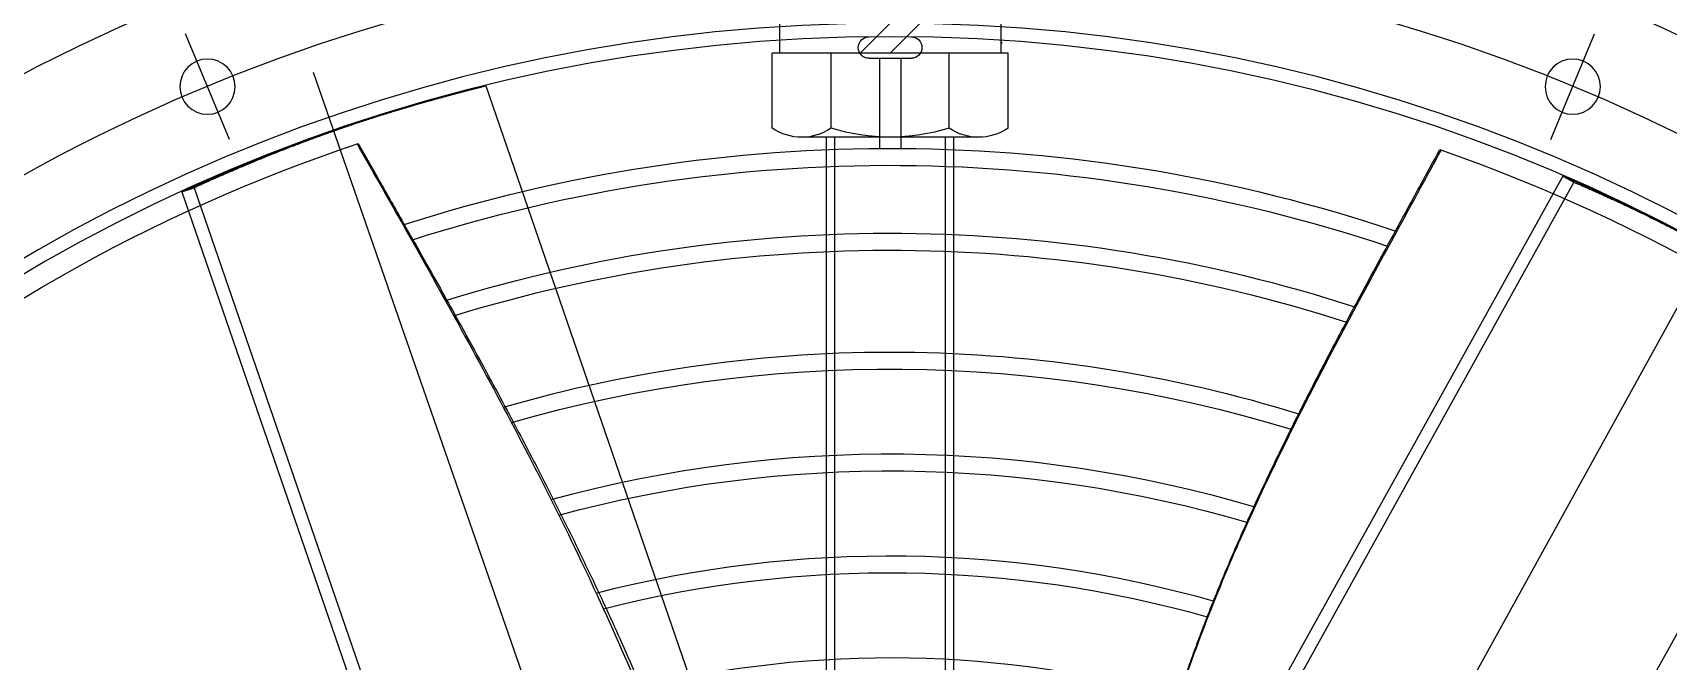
# Model space of a CAD drawing. Header units: millimetres. Extents: x 89450 to 753248, y -530175 to 1209785.
# Drawn here: x 97339.3 to 97724.5, y -93133.8 to -92985.7 of the extents above; entities that cross this region are included whole.
import ezdxf

# ---------------------------------------------------------------- set-up
doc = ezdxf.new("R2010")
doc.units = ezdxf.units.MM
doc.header["$LTSCALE"] = 150
doc.linetypes.add('CENTER', pattern=[50.8, 31.75, -6.35, 6.35, -6.35])
doc.linetypes.add('DIVIDEX2', pattern=[63.5, 25.4, -12.7, 0, -12.7, 0, -12.7])
doc.layers.add('------00 Load Bank', color=3, linetype='Continuous')

# ---------------------------------------------------------------- blocks, each defined once
blk = doc.blocks.new('A$C02650c35')
at = {"color": 0, "linetype": 'Continuous', "lineweight": 25}
for p, q in [((852.99, 767.31), (650.52, 655.07)), ((888.03, 703.5), (685.38, 591.17)), ((889.48, 700.88), (888.03, 703.5)), ((889.48, 700.88), (686.84, 588.55)), ((910.7, 447.32), (691.82, 522.69)), ((885.76, 375.76), (666.69, 451.19)), ((886.73, 378.59), (667.66, 454.02)), ((899.99, 411.12), (900.85, 413.62)), ((900.85, 413.62), (900.87, 413.67)), ((885.76, 375.76), (886.73, 378.59))]:
    blk.add_line(p, q, dxfattribs=at)
at = {"color": 0, "linetype": 'DIVIDEX2', "ltscale": 0.5}
for p, q in [((885.33, 742.6), (659.2, 617.89)), ((913.94, 406.66), (669.98, 491.32))]:
    blk.add_line(p, q, dxfattribs=at)
at = {"color": 0, "linetype": 'CENTER'}
for p, q in [((898.06, 698.06), (923, 708.39)), ((898.06, 386.94), (923, 376.61))]:
    blk.add_line(p, q, dxfattribs=at)
at = {"color": 0}
for p, q in [((900.76, 570.28), (918.42, 570.28)), ((900.76, 570.28), (918.42, 570.28)), ((918.42, 570.28), (918.42, 514.72)), ((925.5, 568.54), (918.42, 568.54)), ((925.5, 568.54), (918.42, 568.54)), ((898.61, 563.33), (898.61, 521.67)), ((898.61, 563.33), (898.61, 521.67)), ((709.12, 557.5), (898.61, 557.5)), ((709.12, 555.5), (898.61, 555.5)), ((900.76, 556.39), (918.42, 556.39)), ((900.76, 556.39), (918.42, 556.39)), ((925.5, 549.58), (918.42, 542.5)), ((925.5, 549.58), (918.42, 542.5)), ((917.23, 545), (895.99, 545)), ((917.23, 540), (895.99, 540)), ((925.5, 542.5), (918.42, 535.42)), ((925.5, 542.5), (918.42, 535.42)), ((709.12, 529.5), (898.61, 529.5)), ((900.76, 528.61), (918.42, 528.61)), ((900.76, 528.61), (918.42, 528.61)), ((709.12, 527.5), (898.61, 527.5)), ((925.5, 516.46), (918.42, 516.46)), ((900.76, 514.72), (918.42, 514.72))]:
    blk.add_line(p, q, dxfattribs=at)
at = {"color": 0, "linetype": 'Continuous'}
for p, q in [((917.23, 537.5), (917.23, 547.5)), ((919.73, 550), (919.77, 550)), ((919.77, 535), (919.73, 535))]:
    blk.add_line(p, q, dxfattribs=at)
at = {"color": 0}
for centre, radius in [((522.5, 542.5), 441), ((522.5, 542.5), 403), ((522.5, 542.5), 399.8), ((910.53, 703.23), 6.5), ((910.53, 703.23), 6.5), ((910.53, 381.77), 6.5), ((910.53, 381.77), 6.5)]:
    blk.add_circle(centre, radius, dxfattribs=at)
at = {"color": 0, "linetype": 'CENTER'}
blk.add_circle((522.5, 542.5), 420, dxfattribs=at)
blk.add_circle((522.5, 542.5), 420, dxfattribs=at)
at = {"color": 0}
for centre, radius, start, end in [((522.5, 542.5), 395, 19.1258, 41.5122), ((522.5, 542.5), 369.5, 342.2436, 18.5201), ((522.5, 542.5), 373.5, 342.1171, 18.6292), ((522.5, 542.5), 353.5, 342.8241, 18.0662), ((522.5, 542.5), 353.5, 342.8241, 18.0662), ((522.5, 542.5), 349.5, 342.9044, 17.9495), ((522.5, 542.5), 321.5, 343.8985, 17.1218), ((522.5, 542.5), 325.5, 343.7524, 17.2394), ((522.5, 542.5), 301.5, 344.6444, 16.5541), ((522.5, 542.5), 297.5, 344.7958, 16.4472), ((522.5, 542.5), 273.5, 345.7065, 15.8843), ((522.5, 542.5), 277.5, 345.5549, 15.9667), ((522.5, 542.5), 253.5, 346.465, 15.5604), ((910.91, 563.33), 12.3, 145.6158, 214.3842), ((910.91, 563.33), 12.3, 145.6158, 214.3842), ((944.58, 542.5), 45.96, 162.412, 197.588), ((944.58, 542.5), 45.96, 162.412, 197.588), ((910.91, 521.67), 12.3, 145.6158, 214.3842), ((522.5, 542.5), 395, 319.1258, 341.5122)]:
    blk.add_arc(centre, radius, start, end, dxfattribs=at)
at = {"color": 0, "linetype": 'Continuous'}
for centre, start, end in [((919.73, 547.5), 90, 180), ((919.77, 547.5), 0.7211, 90), ((919.73, 537.5), 180, 270), ((919.77, 537.5), 270, 359.2789)]:
    blk.add_arc(centre, 2.5, start, end, dxfattribs=at)
at = {"color": 0, "linetype": 'Continuous', "lineweight": 25}
for points, knots in [([(818.28, 804.3), (815.39, 802.6), (809.22, 799), (800.15, 793.68), (791.45, 788.55), (783.85, 784.04), (777.37, 780.16), (769.58, 775.46), (760.06, 769.63), (747.64, 761.86), (734.39, 753.31), (720.42, 743.91), (706.09, 733.81), (691.23, 722.8), (678.95, 713.32), (669.63, 705.96), (663.64, 701.18), (658.2, 696.79), (653.6, 693.06), (649.52, 689.73), (645.5, 686.44), (641, 682.74), (635.9, 678.54), (630.35, 673.95), (624.56, 669.16), (619.21, 664.74), (615.82, 661.93), (614.38, 660.74)], [0.004054, 0.004054, 0.004054, 0.004054, 0.044055, 0.0892389, 0.1294144, 0.1645669, 0.1946506, 0.2196261, 0.2731864, 0.3280385, 0.3947317, 0.4616638, 0.5294155, 0.6044734, 0.683072, 0.7151603, 0.7467466, 0.7747501, 0.7989803, 0.8176563, 0.837837, 0.8611081, 0.8874794, 0.916906, 0.9473172, 0.9775846, 1, 1, 1, 1]), ([(818.46, 804.1), (810.63, 799.51), (794.69, 790.16), (770.79, 775.85), (746.91, 760.95), (723.47, 745.46), (700.78, 729.22), (678.82, 712.32), (657.39, 694.99), (636.21, 677.33), (622.16, 665.47), (615.12, 659.54)], [0.0040453, 0.0040453, 0.0040453, 0.0040453, 0.1120904, 0.224186, 0.3362006, 0.4480891, 0.5598872, 0.6697434, 0.7797254, 0.8898282, 1, 1, 1, 1]), ([(888.03, 703.5), (888.02, 703.51), (888.01, 703.53), (887.94, 703.7), (887.83, 703.97), (887.67, 704.34), (887.43, 704.87), (887.11, 705.61), (886.68, 706.61), (886.15, 707.79), (885.55, 709.15), (884.85, 710.7), (884.06, 712.42), (883.18, 714.33), (882.18, 716.44), (881.08, 718.76), (879.84, 721.29), (878.5, 724.01), (877.13, 726.71), (875.76, 729.37), (874.41, 731.95), (872.98, 734.62), (871.96, 736.49), (871.44, 737.43)], [0, 0, 0, 0, 0.03878, 0.077567, 0.116355, 0.1552, 0.194046, 0.245833, 0.297636, 0.34944, 0.401226, 0.453012, 0.504815, 0.556618, 0.608404, 0.662492, 0.7166, 0.770707, 0.824794, 0.868554, 0.912313, 0.956156, 1, 1, 1, 1]), ([(889.48, 700.88), (889.48, 700.89), (889.47, 700.91), (889.4, 701.08), (889.28, 701.35), (889.12, 701.72), (888.88, 702.26), (888.56, 703.01), (888.11, 704.01), (887.59, 705.21), (886.97, 706.59), (886.26, 708.16), (885.52, 709.76), (884.79, 711.35), (884.07, 712.87), (883.3, 714.5), (882.35, 716.48), (881.19, 718.86), (879.77, 721.72), (878.22, 724.78), (876.54, 728.04), (874.72, 731.47), (873.39, 733.91), (872.72, 735.12)], [0, 0, 0, 0, 0.038794, 0.077595, 0.116396, 0.155256, 0.194116, 0.245886, 0.297665, 0.349435, 0.401519, 0.453611, 0.505695, 0.544496, 0.583297, 0.622156, 0.661015, 0.717306, 0.773608, 0.829899, 0.886596, 0.943304, 1, 1, 1, 1]), ([(717.2, 596.04), (724.02, 597.82), (738.21, 601.54), (759.51, 607.96), (781, 615.39), (801.55, 623.78), (821.26, 632.86), (840.25, 642.38), (859.05, 652.33), (877.44, 662.36), (889.63, 669.02), (895.58, 672.26)], [0, 0, 0, 0, 0.1081379, 0.2251135, 0.3413954, 0.4570616, 0.5657729, 0.6743483, 0.7829008, 0.8914823, 0.994843, 0.994843, 0.994843, 0.994843]), ([(717.27, 595.99), (717.94, 596.16), (720.64, 596.84), (725.33, 598.07), (731.42, 599.7), (737.61, 601.41), (743.56, 603.11), (749.22, 604.78), (754.33, 606.34), (759.02, 607.82), (763, 609.11), (766.29, 610.21), (769.35, 611.25), (772.68, 612.4), (776.68, 613.83), (783.44, 616.31), (792.57, 619.89), (803.65, 624.59), (814.19, 629.34), (824.03, 634.02), (831.6, 637.77), (837.45, 640.72), (842.14, 643.13), (847.68, 646), (854.07, 649.37), (861.28, 653.23), (869.29, 657.55), (878.1, 662.34), (886.99, 667.19), (892.96, 670.43), (895.7, 671.92)], [0, 0, 0, 0, 0.0105993, 0.042715, 0.074456, 0.1073437, 0.1413731, 0.1694151, 0.1979263, 0.223438, 0.2448649, 0.2622189, 0.2766961, 0.2944954, 0.3162608, 0.341978, 0.4051023, 0.466824, 0.5267457, 0.5825963, 0.6340774, 0.6563171, 0.6830925, 0.7149493, 0.751887, 0.7939052, 0.84012, 0.8912343, 0.9472267, 0.994836, 0.994836, 0.994836, 0.994836]), ([(920.82, 568.83), (920.82, 568.86), (920.82, 568.91), (920.82, 568.86), (920.82, 568.83)], [0, 0, 0, 0, 0.517793, 1, 1, 1, 1]), ([(920.82, 568.83), (920.82, 568.86), (920.82, 568.91), (920.82, 568.86), (920.82, 568.83)], [0, 0, 0, 0, 0.517793, 1, 1, 1, 1]), ([(897.03, 416.99), (889.14, 421.48), (873.07, 430.61), (848.73, 444.14), (823.89, 457.38), (798.75, 469.94), (773.35, 481.46), (747.72, 492.03), (722, 501.93), (696.12, 511.43), (678.82, 517.68), (670.17, 520.81)], [0.0040453, 0.0040453, 0.0040453, 0.0040453, 0.1120904, 0.224186, 0.3362006, 0.4480891, 0.5598872, 0.6697434, 0.7797254, 0.8898282, 1, 1, 1, 1]), ([(897.11, 417.24), (894.2, 418.91), (887.99, 422.44), (878.85, 427.64), (870.06, 432.61), (862.36, 436.93), (855.75, 440.6), (847.79, 445), (837.98, 450.33), (825.04, 457.2), (811.01, 464.4), (795.89, 471.8), (779.98, 479.16), (763.01, 486.53), (748.66, 492.42), (737.62, 496.82), (730.49, 499.61), (723.97, 502.13), (718.44, 504.24), (713.51, 506.11), (708.66, 507.95), (703.2, 510), (697.01, 512.31), (690.27, 514.82), (683.22, 517.45), (676.71, 519.86), (672.59, 521.4), (670.84, 522.05)], [0.004054, 0.004054, 0.004054, 0.004054, 0.044055, 0.0892389, 0.1294144, 0.1645669, 0.1946506, 0.2196261, 0.2731864, 0.3280385, 0.3947317, 0.4616638, 0.5294155, 0.6044734, 0.683072, 0.7151603, 0.7467466, 0.7747501, 0.7989803, 0.8176563, 0.837837, 0.8611081, 0.8874794, 0.916906, 0.9473172, 0.9775846, 1, 1, 1, 1]), ([(900.87, 413.67), (901.18, 414.6), (901.81, 416.47), (902.78, 419.4), (903.75, 422.44), (904.72, 425.58), (905.8, 429.15), (906.97, 433.18), (908.23, 437.71), (909.48, 442.4), (910.29, 445.68), (910.7, 447.32)], [0, 0, 0, 0, 0.098219, 0.196459, 0.294698, 0.393098, 0.491499, 0.618442, 0.745384, 0.872692, 1, 1, 1, 1]), ([(886.73, 378.59), (886.74, 378.6), (886.75, 378.62), (886.82, 378.79), (886.95, 379.05), (887.12, 379.42), (887.36, 379.95), (887.69, 380.68), (888.14, 381.67), (888.67, 382.85), (889.27, 384.22), (889.95, 385.77), (890.71, 387.51), (891.53, 389.44), (892.44, 391.59), (893.42, 393.96), (894.48, 396.58), (895.59, 399.4), (896.69, 402.22), (897.75, 405.02), (898.76, 407.74), (899.79, 410.6), (900.5, 412.61), (900.85, 413.62)], [0, 0, 0, 0, 0.03878, 0.077567, 0.116355, 0.1552, 0.194046, 0.245833, 0.297636, 0.34944, 0.401226, 0.453012, 0.504815, 0.556618, 0.608404, 0.662492, 0.7166, 0.770707, 0.824794, 0.868554, 0.912313, 0.956156, 1, 1, 1, 1]), ([(885.76, 375.76), (885.76, 375.77), (885.77, 375.79), (885.85, 375.95), (885.97, 376.22), (886.14, 376.59), (886.39, 377.13), (886.72, 377.87), (887.17, 378.87), (887.7, 380.06), (888.32, 381.44), (889.01, 383.02), (889.71, 384.64), (890.4, 386.25), (891.05, 387.8), (891.74, 389.46), (892.58, 391.49), (893.58, 393.95), (894.75, 396.92), (895.99, 400.12), (897.28, 403.55), (898.61, 407.19), (899.53, 409.81), (899.99, 411.12)], [0, 0, 0, 0, 0.038794, 0.077595, 0.116396, 0.155256, 0.194116, 0.245886, 0.297665, 0.349435, 0.401519, 0.453611, 0.505695, 0.544496, 0.583297, 0.622156, 0.661015, 0.717306, 0.773608, 0.829899, 0.886596, 0.943304, 1, 1, 1, 1]), ([(666.21, 400.65), (671.17, 395.64), (681.48, 385.21), (697.7, 369.97), (714.87, 355.07), (732.42, 341.47), (750.13, 328.95), (767.88, 317.26), (785.89, 305.96), (803.78, 295.04), (815.63, 287.81), (821.42, 284.29)], [0, 0, 0, 0, 0.1081379, 0.2251135, 0.3413954, 0.4570616, 0.5657729, 0.6743483, 0.7829008, 0.8914823, 0.994843, 0.994843, 0.994843, 0.994843]), ([(666.21, 400.57), (666.69, 400.07), (668.63, 398.08), (672.04, 394.63), (676.49, 390.17), (681.07, 385.66), (685.52, 381.36), (689.8, 377.3), (693.71, 373.65), (697.33, 370.33), (700.44, 367.53), (703.03, 365.22), (705.46, 363.09), (708.12, 360.79), (711.36, 358.03), (716.9, 353.42), (724.56, 347.31), (734.16, 340.06), (743.55, 333.31), (752.53, 327.13), (759.55, 322.44), (765.04, 318.86), (769.47, 315.99), (774.72, 312.64), (780.84, 308.78), (787.78, 304.47), (795.54, 299.69), (804.09, 294.46), (812.73, 289.19), (818.52, 285.64), (821.18, 284.01)], [0, 0, 0, 0, 0.0105993, 0.042715, 0.074456, 0.1073437, 0.1413731, 0.1694151, 0.1979263, 0.223438, 0.2448649, 0.2622189, 0.2766961, 0.2944954, 0.3162608, 0.341978, 0.4051023, 0.466824, 0.5267457, 0.5825963, 0.6340774, 0.6563171, 0.6830925, 0.7149493, 0.751887, 0.7939052, 0.84012, 0.8912343, 0.9472267, 0.994836, 0.994836, 0.994836, 0.994836])]:
    blk.add_open_spline(points, degree=3, knots=knots, dxfattribs=at)

msp = doc.modelspace()

# ---------------------------------------------------------------- block references
at = {"layer": '------00 Load Bank', "color": 161, "xscale": -1, "rotation": 270}
msp.add_blockref('A$C02650c35', (96998.73, -93908.91, 0), dxfattribs=at)

doc.saveas('drawing.dxf')
